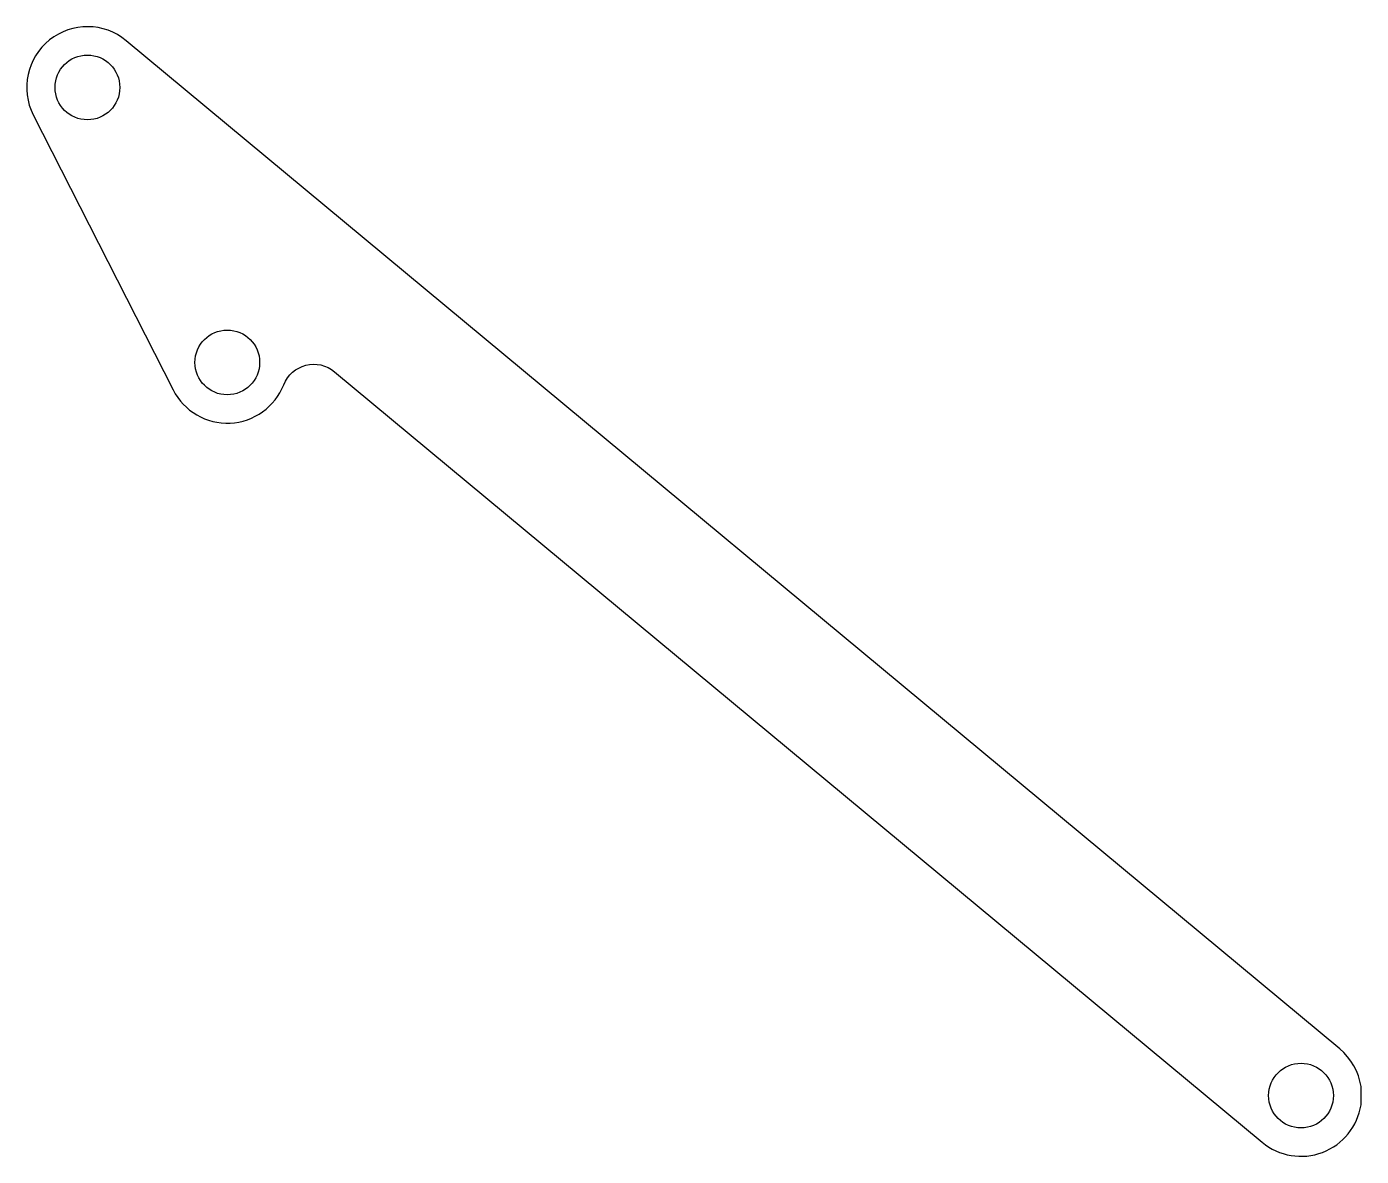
# Model space of a CAD drawing. Header units: millimetres. Extents: x 55.7 to 96.9, y -96.2 to -61.3.
import ezdxf

# ---------------------------------------------------------------- set-up
doc = ezdxf.new("R2010")
doc.units = ezdxf.units.MM
doc.layers.get('0').update_dxf_attribs({"linetype": 'CONTINUOUS'})

msp = doc.modelspace()

# ---------------------------------------------------------------- linework, layer by layer
msp.add_lwpolyline([(96.913, -94.308), (96.905, -94.028, 0.184376), (96.249, -92.862), (58.775, -61.735, 0.814674), (55.906, -64.028), (60.225, -72.518, 0.646302), (63.64, -72.357, -0.510481), (65.209, -71.954), (93.853, -95.747, 0.583376), (96.904, -94.588)], format="xyb", close=True)
for centre in [(57.577, -63.178), (61.896, -71.668), (95.051, -94.305)]:
    msp.add_circle(centre, 1)

doc.saveas('drawing.dxf')
